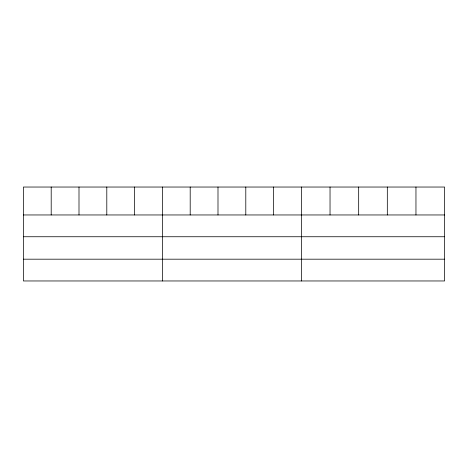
<?xml version="1.0" encoding="UTF-8"?>
<svg xmlns="http://www.w3.org/2000/svg" width="468" height="468" viewBox="0 0 468 468"><rect width="100%" height="100%" fill="white"/><g stroke="black" fill="none" stroke-linecap="round" stroke-linejoin="round"><path stroke-width="0.7" d="M444.6 236.744L444.6 187.036L23.4 187.036L23.4 280.964L444.6 280.964L444.6 236.744L23.4 236.744M23.4 214.958L444.6 214.958M23.4 259.184L444.6 259.184M415.958 187.036L415.958 214.958M387.317 187.036L387.317 214.958M358.675 187.036L358.675 214.958M330.034 187.036L330.034 214.958M301.392 187.036L301.392 280.964M273.593 187.036L273.593 214.958M245.794 187.036L245.794 214.958M217.994 187.036L217.994 214.958M190.195 187.036L190.195 214.958M162.396 187.036L162.396 280.964M134.597 187.036L134.597 214.958M106.798 187.036L106.798 214.958M78.998 187.036L78.998 214.958M51.199 187.036L51.199 214.958"/></g></svg>
